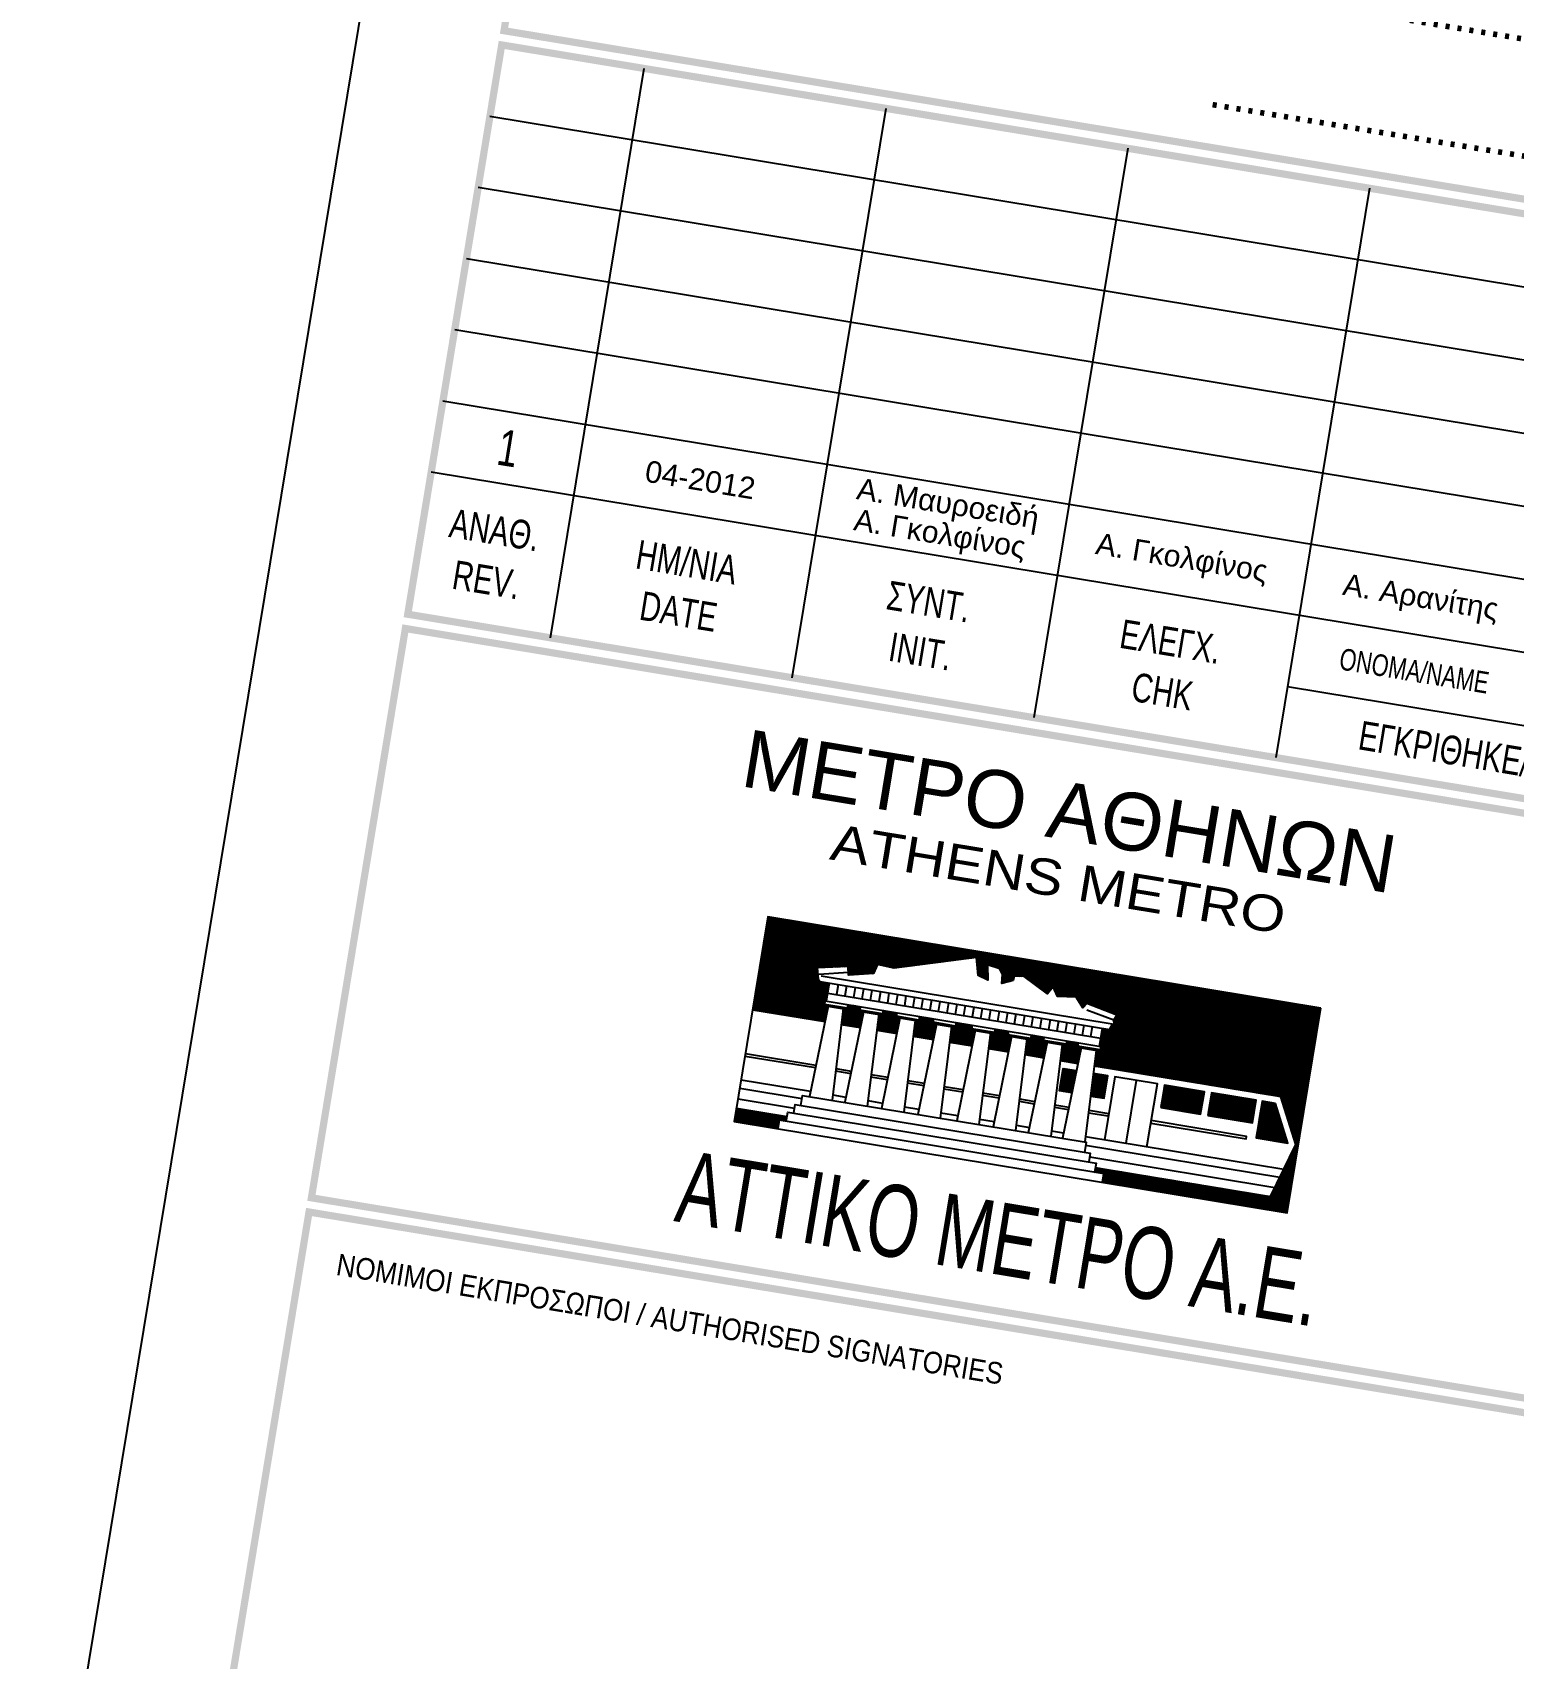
# Model space of a CAD drawing. Header units: metres. Extents: x 93017 to 94633, y 101979 to 102793.
# Drawn here: x 94301.36 to 94321.9, y 102213.06 to 102235.6 of the extents above; entities that cross this region are included whole.
import ezdxf
from ezdxf.enums import TextEntityAlignment as Align

# ---------------------------------------------------------------- set-up
doc = ezdxf.new("R2010")
doc.units = ezdxf.units.M
doc.header["$LTSCALE"] = 0.75
doc.header["$MEASUREMENT"] = 0
doc.layers.add('OTM Text 0.25', color=2, linetype='Continuous')
doc.layers.add('OTM Title + Pinakida', color=7, linetype='Continuous')
doc.styles.add('ARIAL', font='ARIAL.TTF')
doc.styles.add('WG-COMPLEX', font='wgcompl.shx')
doc.styles.add('WG-SIMPL', font='ugsimpl.shx', dxfattribs={"width": 1.05})
picture_1 = doc.add_image_def('image2.jpg', size_in_pixel=(3072, 2304))

# ---------------------------------------------------------------- blocks, each defined once
blk = doc.blocks.new('*X17')
at = {"color": 0, "linetype": 'Continuous'}
for p, q in [((14.9, 279.54), (23.7, 288.34)), ((14.9, 279.71), (23.53, 288.34)), ((14.9, 279.89), (23.35, 288.34)), ((14.9, 280.07), (23.17, 288.34)), ((14.9, 280.25), (23, 288.34)), ((14.9, 280.42), (22.82, 288.34)), ((14.9, 280.6), (22.64, 288.34)), ((14.9, 280.78), (22.47, 288.34)), ((14.9, 280.95), (22.29, 288.34)), ((14.9, 281.13), (22.11, 288.34)), ((14.9, 281.31), (21.94, 288.34)), ((14.9, 281.48), (21.76, 288.34)), ((14.9, 281.66), (21.58, 288.34)), ((14.9, 281.84), (21.41, 288.34)), ((14.9, 282.01), (21.23, 288.34)), ((14.9, 282.19), (21.05, 288.34)), ((14.9, 282.37), (20.88, 288.34)), ((14.9, 282.54), (20.7, 288.34)), ((14.9, 282.72), (20.52, 288.34)), ((14.9, 282.9), (20.34, 288.34)), ((14.9, 283.07), (20.17, 288.34)), ((14.9, 283.25), (19.99, 288.34)), ((14.9, 283.43), (19.81, 288.34)), ((14.9, 283.6), (19.64, 288.34)), ((14.9, 283.78), (19.46, 288.34)), ((14.9, 283.96), (19.28, 288.34)), ((14.9, 284.13), (19.11, 288.34)), ((14.9, 284.31), (18.93, 288.34)), ((14.9, 284.49), (18.75, 288.34)), ((14.9, 284.66), (18.58, 288.34)), ((14.9, 284.84), (18.4, 288.34)), ((14.9, 285.02), (18.22, 288.34)), ((14.9, 285.2), (18.05, 288.34)), ((14.9, 285.37), (17.87, 288.34)), ((14.9, 285.55), (17.69, 288.34)), ((14.9, 285.73), (17.52, 288.34)), ((14.9, 285.9), (17.34, 288.34)), ((14.9, 286.08), (17.16, 288.34)), ((14.9, 286.26), (16.99, 288.34)), ((14.9, 286.43), (16.81, 288.34)), ((14.9, 286.61), (16.63, 288.34)), ((14.9, 286.79), (16.46, 288.34)), ((14.9, 286.96), (16.28, 288.34)), ((14.9, 287.14), (16.1, 288.34)), ((14.9, 287.32), (15.93, 288.34)), ((14.9, 287.49), (15.75, 288.34)), ((14.9, 287.67), (15.57, 288.34)), ((14.9, 287.85), (15.4, 288.34)), ((14.9, 288.02), (15.22, 288.34)), ((14.9, 288.2), (15.04, 288.34)), ((15.08, 279.54), (23.88, 288.34)), ((15.26, 279.54), (24.06, 288.34)), ((20.3, 284.4), (24.23, 288.34)), ((20.52, 284.45), (24.41, 288.34)), ((20.74, 284.49), (24.59, 288.34)), ((20.96, 284.54), (24.76, 288.34)), ((21.18, 284.58), (24.94, 288.34)), ((21.41, 284.63), (25.12, 288.34)), ((21.63, 284.67), (25.29, 288.34)), ((21.85, 284.72), (25.47, 288.34)), ((22.07, 284.76), (25.65, 288.34)), ((22.3, 284.81), (25.82, 288.34)), ((22.52, 284.85), (26, 288.34)), ((22.74, 284.9), (26.18, 288.34)), ((22.96, 284.94), (26.36, 288.34)), ((23.07, 284.87), (26.53, 288.34)), ((23.1, 284.73), (26.71, 288.34)), ((23.13, 284.59), (26.89, 288.34)), ((23.17, 284.44), (27.06, 288.34)), ((23.2, 284.3), (27.24, 288.34)), ((23.28, 284.2), (27.42, 288.34)), ((23.51, 284.25), (27.59, 288.34)), ((23.74, 284.31), (27.77, 288.34)), ((23.97, 284.36), (27.95, 288.34)), ((24.2, 284.41), (28.12, 288.34)), ((24.43, 284.47), (28.3, 288.34)), ((25.76, 285.62), (28.48, 288.34)), ((25.92, 285.61), (28.65, 288.34)), ((26.09, 285.6), (28.83, 288.34)), ((26.26, 285.59), (29.01, 288.34)), ((26.43, 285.58), (29.18, 288.34)), ((26.59, 285.57), (29.36, 288.34)), ((26.76, 285.56), (29.54, 288.34)), ((26.93, 285.55), (29.71, 288.34)), ((27.1, 285.54), (29.89, 288.34)), ((27.26, 285.53), (30.07, 288.34)), ((27.47, 285.57), (30.24, 288.34)), ((27.73, 285.65), (30.42, 288.34)), ((27.98, 285.72), (30.6, 288.34)), ((28.24, 285.8), (30.77, 288.34)), ((28.49, 285.88), (30.95, 288.34)), ((28.74, 285.95), (31.13, 288.34)), ((29, 286.03), (31.3, 288.34)), ((29.25, 286.11), (31.48, 288.34)), ((29.5, 286.18), (31.66, 288.34)), ((29.76, 286.26), (31.84, 288.34)), ((30.01, 286.34), (32.01, 288.34)), ((30.26, 286.41), (32.19, 288.34)), ((30.52, 286.49), (32.37, 288.34)), ((30.77, 286.57), (32.54, 288.34)), ((31.03, 286.64), (32.72, 288.34)), ((31.28, 286.72), (32.9, 288.34)), ((31.53, 286.8), (33.07, 288.34)), ((31.79, 286.87), (33.25, 288.34)), ((32.04, 286.95), (33.43, 288.34)), ((32.29, 287.03), (33.6, 288.34)), ((32.55, 287.11), (33.78, 288.34)), ((32.8, 287.18), (33.96, 288.34)), ((33.05, 287.26), (34.13, 288.34)), ((33.31, 287.34), (34.31, 288.34)), ((33.56, 287.41), (34.49, 288.34)), ((33.81, 287.49), (34.66, 288.34)), ((34.07, 287.57), (34.84, 288.34)), ((34.32, 287.64), (35.02, 288.34)), ((34.58, 287.72), (35.19, 288.34)), ((34.77, 287.74), (35.37, 288.34)), ((34.81, 287.6), (35.55, 288.34)), ((34.84, 287.46), (35.72, 288.34)), ((34.88, 287.32), (35.9, 288.34)), ((34.92, 287.18), (36.08, 288.34)), ((34.95, 287.04), (36.25, 288.34)), ((34.99, 286.9), (36.43, 288.34)), ((35.03, 286.76), (36.61, 288.34)), ((35.06, 286.62), (36.79, 288.34)), ((35.1, 286.48), (36.96, 288.34)), ((36.03, 287.23), (37.14, 288.34)), ((36.18, 287.2), (37.32, 288.34)), ((36.34, 287.18), (37.49, 288.34)), ((36.49, 287.16), (37.67, 288.34)), ((36.65, 287.14), (37.85, 288.34)), ((36.81, 287.12), (38.02, 288.34)), ((36.96, 287.1), (38.2, 288.34)), ((37.11, 287.07), (38.38, 288.34)), ((37.18, 286.97), (38.55, 288.34)), ((37.25, 286.86), (38.73, 288.34)), ((37.32, 286.75), (38.91, 288.34)), ((37.39, 286.65), (39.08, 288.34)), ((37.43, 286.51), (39.26, 288.34)), ((37.45, 286.35), (39.44, 288.34)), ((37.47, 286.2), (39.61, 288.34)), ((37.49, 286.04), (39.79, 288.34)), ((37.51, 285.88), (39.97, 288.34)), ((37.58, 285.78), (40.14, 288.34)), ((38.61, 286.62), (40.32, 288.34)), ((38.81, 286.65), (40.5, 288.34)), ((39.01, 286.67), (40.67, 288.34)), ((39.21, 286.7), (40.85, 288.34)), ((39.41, 286.72), (41.03, 288.34)), ((39.55, 286.68), (41.2, 288.34)), ((39.66, 286.62), (41.38, 288.34)), ((39.78, 286.56), (41.56, 288.34)), ((39.9, 286.5), (41.73, 288.34)), ((40.01, 286.44), (41.91, 288.34)), ((40.13, 286.38), (42.09, 288.34)), ((40.25, 286.32), (42.27, 288.34)), ((40.37, 286.26), (42.44, 288.34)), ((40.48, 286.2), (42.62, 288.34)), ((40.6, 286.14), (42.8, 288.34)), ((40.72, 286.08), (42.97, 288.34)), ((40.83, 286.02), (43.15, 288.34)), ((40.95, 285.96), (43.33, 288.34)), ((41.07, 285.9), (43.5, 288.34)), ((41.19, 285.85), (43.68, 288.34)), ((41.3, 285.79), (43.86, 288.34)), ((41.42, 285.73), (44.03, 288.34)), ((41.54, 285.67), (44.21, 288.34)), ((41.66, 285.61), (44.39, 288.34)), ((42.35, 286.13), (44.56, 288.34)), ((42.43, 286.02), (44.74, 288.34)), ((42.5, 285.92), (44.92, 288.34)), ((42.57, 285.82), (45.09, 288.34)), ((42.64, 285.71), (45.27, 288.34)), ((42.72, 285.61), (45.45, 288.34)), ((42.79, 285.5), (45.62, 288.34)), ((42.86, 285.4), (45.8, 288.34)), ((43.07, 285.43), (45.98, 288.34)), ((43.28, 285.46), (46.15, 288.34)), ((43.48, 285.49), (46.33, 288.34)), ((43.69, 285.52), (46.51, 288.34)), ((43.89, 285.55), (46.68, 288.34)), ((44.1, 285.57), (46.86, 288.34)), ((44.3, 285.6), (47.04, 288.34)), ((44.51, 285.63), (47.21, 288.34)), ((44.63, 285.58), (47.39, 288.34)), ((44.71, 285.48), (47.57, 288.34)), ((44.79, 285.39), (47.75, 288.34)), ((44.88, 285.29), (47.92, 288.34)), ((44.96, 285.2), (48.1, 288.34)), ((45.04, 285.11), (48.28, 288.34)), ((45.13, 285.01), (48.45, 288.34)), ((45.21, 284.92), (48.63, 288.34)), ((45.67, 285.21), (48.81, 288.34)), ((45.82, 285.17), (48.98, 288.34)), ((45.96, 285.14), (49.16, 288.34)), ((46.11, 285.11), (49.34, 288.34)), ((46.25, 285.08), (49.51, 288.34)), ((46.4, 285.05), (49.69, 288.34)), ((46.54, 285.02), (49.87, 288.34)), ((46.69, 284.98), (50.04, 288.34)), ((46.83, 284.95), (50.22, 288.34)), ((46.98, 284.92), (50.4, 288.34)), ((47.12, 284.89), (50.57, 288.34)), ((47.26, 280.6), (54.99, 288.34)), ((47.26, 280.43), (55.17, 288.34)), ((47.27, 284.86), (50.75, 288.34)), ((47.27, 280.26), (55.35, 288.34)), ((47.28, 280.09), (55.52, 288.34)), ((47.29, 279.92), (55.7, 288.34)), ((47.29, 279.75), (55.88, 288.34)), ((47.3, 279.58), (56.05, 288.34)), ((47.41, 284.82), (50.93, 288.34)), ((47.43, 279.54), (56.23, 288.34)), ((47.48, 282.42), (53.4, 288.34)), ((47.48, 282.24), (53.58, 288.34)), ((47.48, 282.06), (53.76, 288.34)), ((47.48, 281.89), (53.93, 288.34)), ((47.48, 281.71), (54.11, 288.34)), ((47.48, 281.53), (54.29, 288.34)), ((47.56, 284.79), (51.1, 288.34)), ((47.58, 281.46), (54.46, 288.34)), ((47.6, 281.3), (54.64, 288.34)), ((47.6, 281.12), (54.82, 288.34)), ((47.61, 279.54), (56.41, 288.34)), ((47.7, 284.76), (51.28, 288.34)), ((47.78, 279.54), (56.58, 288.34)), ((47.85, 284.73), (51.46, 288.34)), ((47.96, 279.54), (56.76, 288.34)), ((47.99, 284.7), (51.63, 288.34)), ((48.14, 284.66), (51.81, 288.34)), ((48.14, 279.54), (56.94, 288.34)), ((48.22, 283.34), (53.23, 288.34)), ((48.28, 284.63), (51.99, 288.34)), ((48.31, 279.54), (57.11, 288.34)), ((48.42, 284.06), (52.69, 288.34)), ((48.43, 284.6), (52.16, 288.34)), ((48.45, 283.92), (52.87, 288.34)), ((48.48, 283.77), (53.05, 288.34)), ((48.49, 279.54), (57.29, 288.34)), ((48.51, 284.33), (52.52, 288.34)), ((48.57, 284.57), (52.34, 288.34)), ((48.67, 279.54), (57.47, 288.34)), ((48.84, 279.54), (57.64, 288.34)), ((49.02, 279.54), (57.82, 288.34)), ((49.2, 279.54), (58, 288.34)), ((49.37, 279.54), (58.17, 288.34)), ((49.55, 279.54), (58.35, 288.34)), ((49.73, 279.54), (58.53, 288.34)), ((49.9, 279.54), (58.71, 288.34)), ((50.08, 279.54), (58.88, 288.34)), ((50.26, 279.54), (59.06, 288.34)), ((50.43, 279.54), (59.24, 288.34)), ((50.61, 279.54), (59.41, 288.34)), ((50.79, 279.54), (59.59, 288.34)), ((50.96, 279.54), (59.77, 288.34)), ((51.14, 279.54), (59.94, 288.34)), ((51.32, 279.54), (60.12, 288.34)), ((51.5, 279.54), (60.3, 288.34)), ((51.67, 279.54), (60.47, 288.34)), ((51.85, 279.54), (60.65, 288.34)), ((52.03, 279.54), (60.83, 288.34)), ((52.2, 279.54), (61, 288.34)), ((52.38, 279.54), (61.18, 288.34)), ((52.56, 279.54), (61.36, 288.34)), ((52.73, 279.54), (61.53, 288.34)), ((52.91, 279.54), (61.71, 288.34)), ((53.09, 279.54), (61.89, 288.34)), ((53.26, 279.54), (62.06, 288.34)), ((53.44, 279.54), (62.24, 288.34)), ((53.62, 279.54), (62.42, 288.34)), ((53.79, 279.54), (62.59, 288.34)), ((53.97, 279.54), (62.77, 288.34)), ((54.15, 279.54), (62.95, 288.34)), ((54.32, 279.54), (63.12, 288.34)), ((54.5, 279.54), (63.3, 288.34)), ((54.68, 279.54), (63.48, 288.34)), ((54.85, 279.54), (63.66, 288.34)), ((55.03, 279.54), (63.83, 288.34)), ((55.21, 279.54), (64.01, 288.34)), ((55.38, 279.54), (64.19, 288.34)), ((55.56, 279.54), (64.36, 288.34)), ((55.74, 279.54), (64.54, 288.34)), ((55.91, 279.54), (64.72, 288.34)), ((56.09, 279.54), (64.89, 288.34)), ((56.27, 279.54), (65.07, 288.34)), ((56.44, 279.54), (65.25, 288.34)), ((56.62, 279.54), (65.42, 288.34)), ((56.8, 279.54), (65.6, 288.34)), ((56.98, 279.54), (65.78, 288.34)), ((57.15, 279.54), (65.95, 288.34)), ((57.33, 279.54), (66.13, 288.34)), ((57.51, 279.54), (66.31, 288.34)), ((57.68, 279.54), (66.48, 288.34)), ((57.86, 279.54), (66.66, 288.34)), ((58.04, 279.54), (66.84, 288.34)), ((58.21, 279.54), (67.01, 288.34)), ((58.39, 279.54), (67.19, 288.34)), ((58.57, 279.54), (67.35, 288.32)), ((58.74, 279.54), (67.35, 288.15)), ((58.92, 279.54), (67.35, 287.97)), ((59.1, 279.54), (67.35, 287.79)), ((59.27, 279.54), (67.35, 287.62)), ((35.14, 286.34), (35.92, 287.12)), ((35.17, 286.2), (35.95, 286.97)), ((35.26, 286.1), (35.98, 286.82)), ((35.4, 286.06), (36.01, 286.67)), ((35.53, 286.03), (36.04, 286.53)), ((35.67, 285.99), (36.06, 286.38)), ((35.81, 285.95), (36.09, 286.23)), ((35.95, 285.92), (36.12, 286.09)), ((37.91, 285.93), (38.54, 286.55)), ((38.24, 286.08), (38.53, 286.37)), ((59.45, 279.54), (67.35, 287.44)), ((59.63, 279.54), (67.35, 287.26)), ((59.8, 279.54), (67.35, 287.09)), ((59.98, 279.54), (67.35, 286.91)), ((60.16, 279.54), (67.35, 286.73)), ((60.33, 279.54), (67.35, 286.56)), ((60.51, 279.54), (67.35, 286.38)), ((60.69, 279.54), (67.35, 286.2)), ((60.86, 279.54), (67.35, 286.02)), ((24.66, 284.52), (25.73, 285.59)), ((24.89, 284.58), (25.67, 285.36)), ((25.12, 284.63), (25.61, 285.12)), ((25.35, 284.69), (25.56, 284.89)), ((36.09, 285.88), (36.15, 285.94)), ((41.77, 285.55), (42.08, 285.86)), ((45.29, 284.82), (45.6, 285.13)), ((61.04, 279.54), (67.35, 285.85)), ((61.22, 279.54), (67.35, 285.67)), ((61.39, 279.54), (67.35, 285.49)), ((61.57, 279.54), (67.35, 285.32)), ((61.75, 279.54), (67.35, 285.14)), ((61.93, 279.54), (67.35, 284.96)), ((62.1, 279.54), (67.35, 284.79)), ((62.28, 279.54), (67.35, 284.61)), ((15.43, 279.54), (20.23, 284.34)), ((15.61, 279.54), (20.27, 284.2)), ((15.79, 279.54), (20.3, 284.05)), ((15.96, 279.54), (20.34, 283.91)), ((16.14, 279.54), (20.37, 283.77)), ((16.32, 279.54), (20.41, 283.63)), ((16.49, 279.54), (20.44, 283.49)), ((16.67, 279.54), (20.48, 283.35)), ((16.85, 279.54), (20.57, 283.26)), ((17.02, 279.54), (20.67, 283.18)), ((17.2, 279.54), (20.81, 283.15)), ((17.38, 279.54), (20.99, 283.15)), ((17.55, 279.54), (21.17, 283.15)), ((17.73, 279.54), (21.34, 283.15)), ((17.91, 279.54), (21.52, 283.15)), ((18.08, 279.54), (21.59, 283.05)), ((47.48, 283.12), (47.51, 283.15)), ((47.48, 282.95), (47.68, 283.15)), ((47.48, 282.77), (47.86, 283.15)), ((47.48, 282.59), (48.04, 283.15)), ((48.32, 283.61), (48.41, 283.7)), ((62.46, 279.54), (67.35, 284.43)), ((62.63, 279.54), (67.35, 284.26)), ((62.81, 279.54), (67.35, 284.08)), ((62.99, 279.54), (67.35, 283.9)), ((63.16, 279.54), (67.35, 283.73)), ((63.34, 279.54), (67.35, 283.55)), ((63.52, 279.54), (67.35, 283.37)), ((63.69, 279.54), (67.35, 283.2)), ((63.87, 279.54), (67.35, 283.02)), ((18.26, 279.54), (21.59, 282.87)), ((18.44, 279.54), (21.59, 282.69)), ((18.61, 279.54), (21.59, 282.52)), ((18.79, 279.54), (21.59, 282.34)), ((18.97, 279.54), (21.59, 282.16)), ((19.15, 279.54), (21.59, 281.99)), ((19.32, 279.54), (21.59, 281.81)), ((19.5, 279.54), (21.59, 281.63)), ((23.26, 280.65), (24.07, 281.46)), ((23.27, 280.48), (24.25, 281.46)), ((23.28, 280.14), (24.6, 281.46)), ((23.28, 280.31), (24.43, 281.46)), ((23.29, 279.97), (24.78, 281.46)), ((23.61, 281.17), (23.89, 281.46)), ((23.61, 281.35), (23.72, 281.46)), ((26.63, 280.48), (27.61, 281.46)), ((26.63, 280.65), (27.43, 281.46)), ((26.64, 280.31), (27.78, 281.46)), ((26.65, 279.97), (28.14, 281.46)), ((26.65, 280.14), (27.96, 281.46)), ((26.66, 279.8), (28.29, 281.43)), ((26.95, 281.16), (27.25, 281.46)), ((26.95, 281.33), (27.08, 281.46)), ((30.07, 280.74), (30.79, 281.46)), ((30.08, 280.4), (31.14, 281.46)), ((30.08, 280.57), (30.97, 281.46)), ((30.09, 280.23), (31.32, 281.46)), ((30.1, 279.89), (31.67, 281.46)), ((30.1, 280.06), (31.5, 281.46)), ((30.42, 281.26), (30.61, 281.46)), ((30.42, 281.44), (30.44, 281.46)), ((33.53, 280.67), (34.32, 281.46)), ((33.54, 280.5), (34.5, 281.46)), ((33.55, 280.16), (34.85, 281.46)), ((33.55, 280.33), (34.68, 281.46)), ((33.56, 279.99), (35.03, 281.46)), ((33.57, 279.65), (35.39, 281.46)), ((33.57, 279.82), (35.21, 281.46)), ((33.88, 281.19), (34.15, 281.46)), ((33.88, 281.37), (33.97, 281.46)), ((37.22, 280.64), (38.04, 281.46)), ((37.23, 280.3), (38.39, 281.46)), ((37.23, 280.47), (38.21, 281.46)), ((37.24, 280.13), (38.57, 281.46)), ((37.25, 279.96), (38.74, 281.46)), ((37.25, 279.79), (38.88, 281.42)), ((37.56, 281.16), (37.86, 281.46)), ((37.56, 281.34), (37.68, 281.46)), ((40.68, 280.74), (41.4, 281.46)), ((40.69, 280.4), (41.75, 281.46)), ((40.69, 280.57), (41.57, 281.46)), ((40.7, 280.23), (41.93, 281.46)), ((40.71, 280.06), (42.1, 281.46)), ((40.71, 279.89), (42.24, 281.42)), ((41.01, 281.25), (41.22, 281.46)), ((41.01, 281.43), (41.04, 281.46)), ((44.03, 280.73), (44.75, 281.46)), ((44.03, 280.56), (44.93, 281.46)), ((44.04, 280.39), (45.11, 281.46)), ((44.05, 280.22), (45.28, 281.46)), ((44.05, 280.05), (45.46, 281.46)), ((44.37, 281.43), (44.4, 281.46)), ((44.37, 281.26), (44.58, 281.46)), ((64.05, 279.54), (67.35, 282.84)), ((64.22, 279.54), (67.35, 282.67)), ((64.4, 279.54), (67.35, 282.49)), ((64.58, 279.54), (67.35, 282.31)), ((64.75, 279.54), (67.35, 282.14)), ((64.93, 279.54), (67.35, 281.96)), ((65.04, 279.47), (67.35, 281.78)), ((65.1, 279.35), (67.35, 281.61)), ((65.16, 279.23), (67.35, 281.43)), ((19.68, 279.54), (21.47, 281.34)), ((19.85, 279.54), (21.47, 281.16)), ((20.03, 279.54), (21.55, 281.05)), ((20.21, 279.54), (21.68, 281.01)), ((20.38, 279.54), (21.81, 280.97)), ((20.56, 279.54), (21.8, 280.78)), ((20.74, 279.54), (21.8, 280.6)), ((20.91, 279.54), (21.79, 280.41)), ((21.09, 279.54), (21.78, 280.23)), ((21.27, 279.54), (21.78, 280.05)), ((23.25, 280.82), (23.45, 281.01)), ((23.25, 280.99), (23.27, 281.01)), ((23.3, 279.8), (24.82, 281.32)), ((23.3, 279.63), (24.82, 281.15)), ((23.39, 279.54), (24.9, 281.05)), ((23.56, 279.54), (25.04, 281.01)), ((23.74, 279.54), (25.16, 280.95)), ((23.92, 279.54), (25.15, 280.77)), ((24.09, 279.54), (25.14, 280.58)), ((24.27, 279.54), (25.13, 280.4)), ((24.45, 279.54), (25.13, 280.22)), ((24.63, 279.54), (25.12, 280.03)), ((26.61, 280.99), (26.63, 281.01)), ((26.62, 280.82), (26.81, 281.01)), ((26.67, 279.63), (28.29, 281.25)), ((26.75, 279.54), (28.31, 281.1)), ((26.92, 279.54), (28.4, 281.01)), ((27.1, 279.54), (28.57, 281.01)), ((27.28, 279.54), (28.62, 280.88)), ((27.45, 279.54), (28.61, 280.69)), ((27.63, 279.54), (28.6, 280.51)), ((27.81, 279.54), (28.6, 280.33)), ((27.98, 279.54), (28.59, 280.14)), ((28.16, 279.54), (28.58, 279.96)), ((30.06, 280.91), (30.16, 281.01)), ((30.11, 279.72), (31.75, 281.36)), ((30.12, 279.55), (31.75, 281.18)), ((30.28, 279.54), (31.81, 281.06)), ((30.46, 279.54), (31.93, 281.01)), ((30.64, 279.54), (32.09, 280.99)), ((30.81, 279.54), (32.08, 280.8)), ((30.99, 279.54), (32.07, 280.62)), ((31.17, 279.54), (32.07, 280.44)), ((31.34, 279.54), (32.06, 280.25)), ((31.52, 279.54), (32.05, 280.07)), ((33.52, 281.01), (33.52, 281.01)), ((33.53, 280.84), (33.7, 281.01)), ((33.64, 279.54), (35.43, 281.33)), ((33.82, 279.54), (35.43, 281.15)), ((33.99, 279.54), (35.51, 281.05)), ((34.17, 279.54), (35.64, 281.01)), ((34.35, 279.54), (35.77, 280.96)), ((34.52, 279.54), (35.76, 280.78)), ((34.7, 279.54), (35.76, 280.59)), ((34.88, 279.54), (35.75, 280.41)), ((35.05, 279.54), (35.74, 280.22)), ((35.23, 279.54), (35.73, 280.04)), ((37.21, 280.81), (37.41, 281.01)), ((37.21, 280.98), (37.24, 281.01)), ((37.26, 279.62), (38.88, 281.24)), ((37.35, 279.54), (38.91, 281.09)), ((37.53, 279.54), (39, 281.01)), ((37.71, 279.54), (39.18, 281.01)), ((37.88, 279.54), (39.21, 280.87)), ((38.06, 279.54), (39.2, 280.68)), ((38.24, 279.54), (39.2, 280.5)), ((38.41, 279.54), (39.19, 280.31)), ((38.59, 279.54), (39.18, 280.13)), ((38.77, 279.54), (39.18, 279.94)), ((40.67, 280.91), (40.77, 281.01)), ((40.72, 279.72), (42.24, 281.25)), ((40.73, 279.55), (42.27, 281.1)), ((40.89, 279.54), (42.36, 281.01)), ((41.07, 279.54), (42.54, 281.01)), ((41.24, 279.54), (42.58, 280.87)), ((41.42, 279.54), (42.57, 280.69)), ((41.6, 279.54), (42.56, 280.5)), ((41.77, 279.54), (42.55, 280.32)), ((41.95, 279.54), (42.55, 280.13)), ((42.13, 279.54), (42.54, 279.95)), ((44.02, 280.9), (44.13, 281.01)), ((44.06, 279.88), (45.47, 281.29)), ((44.07, 279.71), (45.47, 281.12)), ((44.07, 279.54), (45.57, 281.03)), ((44.25, 279.54), (45.72, 281.01)), ((44.42, 279.54), (45.8, 280.92)), ((44.6, 279.54), (45.8, 280.73)), ((44.78, 279.54), (45.79, 280.55)), ((44.95, 279.54), (45.78, 280.36)), ((45.13, 279.54), (45.77, 280.18)), ((45.31, 279.54), (45.77, 280)), ((47.24, 280.94), (47.31, 281.01)), ((47.25, 280.77), (47.58, 281.1)), ((65.22, 279.12), (67.35, 281.25)), ((65.28, 279), (67.35, 281.07)), ((65.34, 278.88), (67.35, 280.9)), ((65.39, 278.76), (67.35, 280.72)), ((65.45, 278.65), (67.35, 280.54)), ((65.51, 278.53), (67.35, 280.37)), ((65.57, 278.41), (67.35, 280.19)), ((65.63, 278.3), (67.35, 280.01)), ((21.44, 279.54), (21.77, 279.86)), ((21.62, 279.54), (21.76, 279.68)), ((24.8, 279.54), (25.11, 279.85)), ((24.98, 279.54), (25.11, 279.66)), ((28.34, 279.54), (28.57, 279.77)), ((31.7, 279.54), (32.04, 279.88)), ((31.87, 279.54), (32.04, 279.7)), ((35.41, 279.54), (35.73, 279.85)), ((35.59, 279.54), (35.72, 279.67)), ((38.94, 279.54), (39.17, 279.76)), ((39.12, 279.54), (39.16, 279.58)), ((42.3, 279.54), (42.53, 279.76)), ((42.48, 279.54), (42.52, 279.58)), ((44.47, 278.7), (44.62, 278.85)), ((44.47, 278.53), (44.8, 278.85)), ((44.47, 278.35), (44.97, 278.85)), ((44.47, 278.17), (45.15, 278.85)), ((44.47, 278), (45.33, 278.85)), ((44.47, 277.82), (45.51, 278.85)), ((44.47, 277.64), (45.68, 278.85)), ((44.47, 277.47), (45.72, 278.71)), ((44.47, 277.29), (45.71, 278.52)), ((45.48, 279.54), (45.76, 279.81)), ((45.66, 279.54), (45.75, 279.63)), ((47.34, 278.74), (47.45, 278.85)), ((47.34, 278.57), (47.63, 278.85)), ((47.35, 278.4), (47.8, 278.85)), ((47.36, 278.23), (47.98, 278.85)), ((47.36, 278.06), (48.16, 278.85)), ((47.37, 277.89), (48.33, 278.85)), ((47.38, 277.72), (48.51, 278.85)), ((47.39, 277.55), (48.69, 278.85)), ((47.39, 277.38), (48.71, 278.7)), ((47.4, 277.21), (48.71, 278.52)), ((54.07, 278.75), (54.17, 278.85)), ((54.07, 278.58), (54.34, 278.85)), ((54.07, 278.4), (54.52, 278.85)), ((54.07, 278.22), (54.7, 278.85)), ((54.07, 278.05), (54.87, 278.85)), ((54.07, 277.87), (55.05, 278.85)), ((54.07, 277.69), (55.23, 278.85)), ((54.07, 277.52), (55.4, 278.85)), ((54.07, 277.34), (55.58, 278.85)), ((54.07, 277.16), (55.76, 278.85)), ((54.07, 276.99), (55.93, 278.85)), ((54.07, 276.81), (56.11, 278.85)), ((54.16, 276.72), (56.29, 278.85)), ((54.33, 276.72), (56.47, 278.85)), ((54.51, 276.72), (56.64, 278.85)), ((54.69, 276.72), (56.82, 278.85)), ((54.86, 276.72), (57, 278.85)), ((55.04, 276.72), (57.17, 278.85)), ((55.22, 276.72), (57.35, 278.85)), ((55.4, 276.72), (57.53, 278.85)), ((55.57, 276.72), (57.7, 278.85)), ((55.75, 276.72), (57.85, 278.82)), ((55.93, 276.72), (57.85, 278.65)), ((56.1, 276.72), (57.85, 278.47)), ((58.53, 278.79), (58.59, 278.85)), ((58.53, 278.62), (58.76, 278.85)), ((58.53, 278.44), (58.94, 278.85)), ((58.53, 278.26), (59.12, 278.85)), ((58.53, 278.09), (59.29, 278.85)), ((58.53, 277.91), (59.47, 278.85)), ((58.53, 277.73), (59.65, 278.85)), ((58.53, 277.56), (59.82, 278.85)), ((58.53, 277.38), (60, 278.85)), ((58.53, 277.2), (60.18, 278.85)), ((58.53, 277.03), (60.35, 278.85)), ((58.53, 276.85), (60.53, 278.85)), ((58.58, 276.72), (60.71, 278.85)), ((58.75, 276.72), (60.88, 278.85)), ((58.93, 276.72), (61.06, 278.85)), ((59.11, 276.72), (61.24, 278.85)), ((59.28, 276.72), (61.42, 278.85)), ((59.46, 276.72), (61.59, 278.85)), ((59.64, 276.72), (61.77, 278.85)), ((59.81, 276.72), (61.95, 278.85)), ((59.99, 276.72), (62.12, 278.85)), ((60.17, 276.72), (62.3, 278.85)), ((60.34, 276.72), (62.48, 278.85)), ((60.52, 276.72), (62.65, 278.85)), ((60.7, 276.72), (62.77, 278.79)), ((60.88, 276.72), (62.77, 278.62)), ((61.05, 276.72), (62.77, 278.44)), ((63.33, 278.82), (63.36, 278.85)), ((63.33, 278.64), (63.54, 278.85)), ((63.33, 278.47), (63.71, 278.85)), ((63.33, 278.29), (63.89, 278.85)), ((63.33, 278.11), (64.07, 278.85)), ((63.33, 277.94), (64.24, 278.85)), ((63.33, 277.76), (64.42, 278.85)), ((63.33, 277.58), (64.59, 278.84)), ((63.33, 277.41), (64.65, 278.72)), ((63.33, 277.23), (64.71, 278.61)), ((63.33, 277.05), (64.77, 278.49)), ((63.33, 276.88), (64.83, 278.37)), ((65.69, 278.18), (67.35, 279.84)), ((65.75, 278.06), (67.35, 279.66)), ((65.81, 277.94), (67.35, 279.48)), ((65.87, 277.83), (67.35, 279.31)), ((65.93, 277.71), (67.35, 279.13)), ((65.99, 277.59), (67.35, 278.95)), ((66.05, 277.47), (67.35, 278.78)), ((66.11, 277.36), (67.35, 278.6)), ((66.17, 277.24), (67.35, 278.42)), ((44.47, 277.11), (45.7, 278.34)), ((44.47, 276.94), (45.7, 278.16)), ((44.47, 276.76), (45.69, 277.97)), ((44.61, 276.72), (45.68, 277.79)), ((44.79, 276.72), (45.67, 277.6)), ((44.97, 276.72), (45.67, 277.42)), ((45.14, 276.72), (45.66, 277.24)), ((45.32, 276.72), (45.65, 277.05)), ((45.5, 276.72), (45.64, 276.87)), ((47.41, 277.04), (48.71, 278.35)), ((47.41, 276.87), (48.71, 278.17)), ((47.44, 276.72), (48.71, 277.99)), ((47.62, 276.72), (48.71, 277.82)), ((47.79, 276.72), (48.71, 277.64)), ((47.97, 276.72), (48.71, 277.46)), ((48.15, 276.72), (48.71, 277.29)), ((48.32, 276.72), (48.71, 277.11)), ((48.5, 276.72), (48.71, 276.93)), ((56.28, 276.72), (57.85, 278.29)), ((56.46, 276.72), (57.85, 278.12)), ((56.63, 276.72), (57.85, 277.94)), ((56.81, 276.72), (57.85, 277.76)), ((56.99, 276.72), (57.85, 277.59)), ((57.16, 276.72), (57.85, 277.41)), ((57.34, 276.72), (57.85, 277.23)), ((57.52, 276.72), (57.85, 277.06)), ((57.69, 276.72), (57.85, 276.88)), ((61.23, 276.72), (62.77, 278.26)), ((61.41, 276.72), (62.77, 278.09)), ((61.58, 276.72), (62.77, 277.91)), ((61.76, 276.72), (62.77, 277.73)), ((61.94, 276.72), (62.77, 277.56)), ((62.11, 276.72), (62.77, 277.38)), ((62.29, 276.72), (62.77, 277.2)), ((62.47, 276.72), (62.77, 277.03)), ((62.64, 276.72), (62.77, 276.85)), ((63.33, 276.7), (64.89, 278.25)), ((63.33, 276.52), (64.94, 278.14)), ((63.33, 276.35), (65, 278.02)), ((63.33, 276.17), (65.06, 277.9)), ((63.33, 275.99), (65.12, 277.78)), ((63.33, 275.82), (65.18, 277.67)), ((63.33, 275.64), (65.24, 277.55)), ((63.33, 275.46), (65.3, 277.43)), ((63.42, 275.38), (65.36, 277.31)), ((63.6, 275.38), (65.42, 277.2)), ((63.77, 275.38), (65.48, 277.08)), ((63.95, 275.38), (65.54, 276.96)), ((64.13, 275.38), (65.6, 276.84)), ((66.23, 277.12), (67.35, 278.25)), ((66.29, 277), (67.35, 278.07)), ((66.35, 276.89), (67.35, 277.89)), ((66.41, 276.77), (67.35, 277.72)), ((66.47, 276.65), (67.35, 277.54)), ((66.52, 276.54), (67.35, 277.36)), ((66.58, 276.42), (67.35, 277.19)), ((66.64, 276.3), (67.35, 277.01)), ((48.68, 276.72), (48.71, 276.76)), ((64.3, 275.38), (65.66, 276.73)), ((64.48, 275.38), (65.71, 276.61)), ((64.66, 275.38), (65.77, 276.49)), ((64.83, 275.38), (65.83, 276.37)), ((65.01, 275.38), (65.89, 276.26)), ((65.19, 275.38), (65.95, 276.14)), ((65.36, 275.38), (66.01, 276.02)), ((65.54, 275.38), (66.07, 275.9)), ((65.72, 275.38), (66.13, 275.79)), ((65.9, 275.38), (66.19, 275.67)), ((66.07, 275.38), (66.25, 275.55)), ((66.25, 275.38), (66.31, 275.43)), ((66.7, 276.18), (67.35, 276.83)), ((66.76, 276.07), (67.35, 276.66)), ((66.82, 275.95), (67.35, 276.48)), ((66.88, 275.83), (67.35, 276.3)), ((66.94, 275.71), (67.35, 276.13)), ((67, 275.6), (67.35, 275.95)), ((67.03, 275.1), (67.35, 275.42)), ((67.06, 275.48), (67.35, 275.77)), ((67.1, 275.35), (67.35, 275.59)), ((66.35, 272.82), (67.35, 273.83)), ((66.42, 273.08), (67.35, 274)), ((66.5, 273.33), (67.35, 274.18)), ((66.58, 273.58), (67.35, 274.36)), ((66.65, 273.83), (67.35, 274.53)), ((66.73, 274.09), (67.35, 274.71)), ((66.8, 274.34), (67.35, 274.89)), ((66.88, 274.59), (67.35, 275.06)), ((66.95, 274.84), (67.35, 275.24)), ((65.75, 270.81), (67.35, 272.41)), ((65.82, 271.06), (67.35, 272.59)), ((65.9, 271.31), (67.35, 272.77)), ((65.97, 271.56), (67.35, 272.94)), ((66.05, 271.82), (67.35, 273.12)), ((66.12, 272.07), (67.35, 273.3)), ((66.2, 272.32), (67.35, 273.47)), ((66.27, 272.57), (67.35, 273.65)), ((64.41, 268.94), (67.35, 271.88)), ((64.59, 268.94), (67.35, 271.71)), ((64.77, 268.94), (67.35, 271.53)), ((64.94, 268.94), (67.35, 271.35)), ((65.12, 268.94), (67.35, 271.18)), ((65.3, 268.94), (67.35, 271)), ((65.47, 268.94), (67.35, 270.82)), ((65.59, 270.3), (67.35, 272.06)), ((65.67, 270.55), (67.35, 272.24)), ((14.9, 269.11), (15.98, 270.19)), ((14.9, 269.29), (15.81, 270.19)), ((14.9, 269.46), (15.63, 270.19)), ((14.9, 269.64), (15.45, 270.19)), ((14.9, 269.82), (15.28, 270.19)), ((14.9, 269.99), (15.1, 270.19)), ((14.9, 270.17), (14.92, 270.19)), ((14.92, 268.94), (16.16, 270.19)), ((15.09, 268.94), (16.34, 270.19)), ((15.27, 268.94), (16.51, 270.19)), ((15.45, 268.94), (16.69, 270.19)), ((15.62, 268.94), (16.87, 270.19)), ((15.8, 268.94), (17.04, 270.19)), ((15.98, 268.94), (17.22, 270.19)), ((16.15, 268.94), (17.4, 270.19)), ((16.33, 268.94), (17.57, 270.19)), ((16.51, 268.94), (17.75, 270.19)), ((16.68, 268.94), (17.93, 270.19)), ((16.86, 268.94), (18.1, 270.19)), ((17.04, 268.94), (18.28, 270.19)), ((17.21, 268.94), (18.46, 270.19)), ((17.39, 268.94), (18.64, 270.19)), ((17.57, 268.94), (18.81, 270.19)), ((17.74, 268.94), (18.99, 270.19)), ((17.92, 268.94), (19.17, 270.19)), ((18.1, 268.94), (19.34, 270.19)), ((18.27, 268.94), (19.02, 269.69)), ((18.45, 268.94), (19.02, 269.52)), ((18.63, 268.94), (19.02, 269.34)), ((19.06, 269.73), (19.52, 270.19)), ((19.24, 269.73), (19.7, 270.19)), ((19.41, 269.73), (19.7, 270.02)), ((19.59, 269.73), (19.7, 269.84)), ((48.93, 270.08), (49.04, 270.19)), ((48.93, 269.9), (49.22, 270.19)), ((48.94, 269.73), (49.39, 270.19)), ((49.11, 269.73), (49.57, 270.19)), ((49.29, 269.73), (49.75, 270.19)), ((49.47, 269.73), (49.92, 270.19)), ((49.64, 269.73), (50.1, 270.19)), ((49.82, 269.73), (50.28, 270.19)), ((49.83, 269.56), (50.45, 270.19)), ((49.83, 269.39), (50.63, 270.19)), ((49.83, 269.21), (50.81, 270.19)), ((49.83, 269.03), (50.99, 270.19)), ((49.92, 268.94), (51.16, 270.19)), ((50.09, 268.94), (51.34, 270.19)), ((50.27, 268.94), (51.52, 270.19)), ((50.45, 268.94), (51.69, 270.19)), ((50.62, 268.94), (51.87, 270.19)), ((50.8, 268.94), (52.05, 270.19)), ((50.98, 268.94), (52.22, 270.19)), ((51.15, 268.94), (52.4, 270.19)), ((51.33, 268.94), (52.58, 270.19)), ((51.51, 268.94), (52.75, 270.19)), ((51.68, 268.94), (52.93, 270.19)), ((51.86, 268.94), (53.11, 270.19)), ((52.04, 268.94), (53.28, 270.19)), ((52.22, 268.94), (53.46, 270.19)), ((52.39, 268.94), (53.64, 270.19)), ((52.57, 268.94), (53.81, 270.19)), ((52.75, 268.94), (53.99, 270.19)), ((52.92, 268.94), (54.17, 270.19)), ((53.1, 268.94), (54.34, 270.19)), ((53.28, 268.94), (54.52, 270.19)), ((53.45, 268.94), (54.7, 270.19)), ((53.63, 268.94), (54.87, 270.19)), ((53.81, 268.94), (55.05, 270.19)), ((53.98, 268.94), (55.23, 270.19)), ((54.16, 268.94), (55.4, 270.19)), ((54.34, 268.94), (55.58, 270.19)), ((54.51, 268.94), (55.76, 270.19)), ((54.69, 268.94), (55.93, 270.19)), ((54.87, 268.94), (56.11, 270.19)), ((55.04, 268.94), (56.29, 270.19)), ((55.22, 268.94), (56.47, 270.19)), ((55.4, 268.94), (56.64, 270.19)), ((55.57, 268.94), (56.82, 270.19)), ((55.75, 268.94), (57, 270.19)), ((55.93, 268.94), (57.17, 270.19)), ((56.1, 268.94), (57.35, 270.19)), ((56.28, 268.94), (57.53, 270.19)), ((56.46, 268.94), (57.7, 270.19)), ((56.63, 268.94), (57.88, 270.19)), ((56.81, 268.94), (58.06, 270.19)), ((56.99, 268.94), (58.23, 270.19)), ((57.16, 268.94), (58.41, 270.19)), ((57.34, 268.94), (58.59, 270.19)), ((57.52, 268.94), (58.76, 270.19)), ((57.7, 268.94), (58.94, 270.19)), ((57.87, 268.94), (59.12, 270.19)), ((58.05, 268.94), (59.29, 270.19)), ((58.23, 268.94), (59.47, 270.19)), ((58.4, 268.94), (59.65, 270.19)), ((58.58, 268.94), (59.82, 270.19)), ((58.76, 268.94), (60, 270.19)), ((58.93, 268.94), (60.18, 270.19)), ((59.11, 268.94), (60.35, 270.19)), ((59.29, 268.94), (60.53, 270.19)), ((59.46, 268.94), (60.71, 270.19)), ((59.64, 268.94), (60.88, 270.19)), ((59.82, 268.94), (61.06, 270.19)), ((59.99, 268.94), (61.24, 270.19)), ((60.17, 268.94), (61.42, 270.19)), ((60.35, 268.94), (61.59, 270.19)), ((60.52, 268.94), (61.77, 270.19)), ((60.7, 268.94), (61.95, 270.19)), ((60.88, 268.94), (62.12, 270.19)), ((61.05, 268.94), (62.3, 270.19)), ((61.23, 268.94), (62.48, 270.19)), ((61.41, 268.94), (62.65, 270.19)), ((61.58, 268.94), (62.83, 270.19)), ((61.76, 268.94), (63.01, 270.19)), ((61.94, 268.94), (63.18, 270.19)), ((62.11, 268.94), (63.36, 270.19)), ((62.29, 268.94), (63.54, 270.19)), ((62.47, 268.94), (63.71, 270.19)), ((62.65, 268.94), (63.89, 270.19)), ((62.82, 268.94), (64.07, 270.19)), ((63, 268.94), (64.24, 270.19)), ((63.18, 268.94), (64.42, 270.19)), ((63.35, 268.94), (64.6, 270.19)), ((63.53, 268.94), (64.77, 270.19)), ((63.71, 268.94), (64.95, 270.19)), ((63.88, 268.94), (65.13, 270.19)), ((64.06, 268.94), (65.3, 270.19)), ((64.24, 268.94), (65.48, 270.19)), ((65.65, 268.94), (67.35, 270.65)), ((65.83, 268.94), (67.35, 270.47)), ((66, 268.94), (67.35, 270.29)), ((66.18, 268.94), (67.35, 270.11)), ((66.36, 268.94), (67.35, 269.94)), ((66.53, 268.94), (67.35, 269.76)), ((66.71, 268.94), (67.35, 269.58)), ((66.89, 268.94), (67.35, 269.41)), ((18.8, 268.94), (19.02, 269.16)), ((18.98, 268.94), (19.02, 268.99)), ((67.06, 268.94), (67.35, 269.23)), ((67.24, 268.94), (67.35, 269.05))]:
    blk.add_line(p, q, dxfattribs=at)

msp = doc.modelspace()

# ---------------------------------------------------------------- linework, layer by layer
at = {"layer": 'OTM Title + Pinakida', "color": 7, "ltscale": 0.1}
msp.add_line((94309.201, 102255.787), (94299.526, 102197.18), dxfattribs=at)
at = {"layer": 'OTM Title + Pinakida'}
for p, q in [((94309.841, 102235.106), (94308.538, 102227.213)), ((94313.195, 102234.552), (94311.892, 102226.659)), ((94307.705, 102234.445), (94345.197, 102228.256)), ((94316.55, 102233.999), (94315.247, 102226.105)), ((94307.542, 102233.459), (94345.034, 102227.269)), ((94319.905, 102233.445), (94318.602, 102225.552)), ((94307.379, 102232.472), (94344.871, 102226.283)), ((94307.216, 102231.485), (94344.709, 102225.296)), ((94307.053, 102230.499), (94344.546, 102224.309)), ((94306.89, 102229.512), (94344.383, 102223.323)), ((94318.764, 102226.538), (94325.474, 102225.431)), ((94312.268, 102222.549), (94312.679, 102222.575)), ((94312.374, 102222.176), (94312.414, 102222.423)), ((94312.534, 102222.403), (94312.511, 102222.265)), ((94312.65, 102222.384), (94312.628, 102222.246)), ((94312.77, 102222.364), (94312.747, 102222.226)), ((94312.356, 102222.178), (94316.176, 102221.548)), ((94312.392, 102222.285), (94316.177, 102221.66)), ((94312.886, 102222.345), (94312.863, 102222.207)), ((94313.003, 102222.326), (94312.98, 102222.188)), ((94313.122, 102222.306), (94313.099, 102222.168)), ((94313.239, 102222.287), (94313.216, 102222.149)), ((94313.355, 102222.268), (94313.332, 102222.13)), ((94313.474, 102222.248), (94313.452, 102222.11)), ((94313.591, 102222.229), (94313.568, 102222.091)), ((94313.707, 102222.21), (94313.684, 102222.071)), ((94313.827, 102222.19), (94313.804, 102222.052)), ((94313.943, 102222.171), (94313.92, 102222.032)), ((94314.063, 102222.151), (94314.04, 102222.013)), ((94311.349, 102222.056), (94312.351, 102221.891)), ((94312.395, 102222.105), (94312.137, 102220.852)), ((94312.604, 102222.07), (94312.449, 102220.801)), ((94312.884, 102222.024), (94312.626, 102220.772)), ((94313.097, 102221.989), (94312.938, 102220.72)), ((94313.391, 102221.94), (94313.133, 102220.688)), ((94314.179, 102222.132), (94314.156, 102221.994)), ((94314.295, 102222.113), (94314.273, 102221.974)), ((94314.415, 102222.093), (94314.392, 102221.955)), ((94314.531, 102222.074), (94314.509, 102221.935)), ((94314.648, 102222.054), (94314.625, 102221.916)), ((94314.767, 102222.035), (94314.744, 102221.896)), ((94314.884, 102222.015), (94314.861, 102221.877)), ((94315, 102221.996), (94314.977, 102221.858)), ((94315.119, 102221.977), (94315.097, 102221.838)), ((94315.236, 102221.957), (94315.213, 102221.819)), ((94315.352, 102221.938), (94315.33, 102221.8)), ((94315.472, 102221.918), (94315.449, 102221.78)), ((94315.923, 102222.09), (94315.952, 102222.11)), ((94316.356, 102221.91), (94315.981, 102222.051)), ((94312.578, 102221.853), (94312.84, 102221.81)), ((94313.07, 102221.772), (94313.347, 102221.726)), ((94313.338, 102221.728), (94313.349, 102221.737)), ((94313.6, 102221.906), (94313.445, 102220.636)), ((94313.574, 102221.689), (94313.853, 102221.643)), ((94313.897, 102221.857), (94313.64, 102220.604)), ((94314.107, 102221.822), (94313.948, 102220.553)), ((94314.436, 102221.768), (94314.178, 102220.515)), ((94314.646, 102221.733), (94314.487, 102220.464)), ((94314.94, 102221.685), (94314.682, 102220.432)), ((94315.588, 102221.899), (94315.565, 102221.761)), ((94315.705, 102221.88), (94315.682, 102221.742)), ((94315.824, 102221.86), (94315.801, 102221.722)), ((94315.941, 102221.841), (94315.918, 102221.703)), ((94316.057, 102221.822), (94316.034, 102221.683)), ((94316.159, 102221.551), (94316.2, 102221.798)), ((94314.08, 102221.605), (94314.392, 102221.554)), ((94314.618, 102221.516), (94314.896, 102221.471)), ((94315.152, 102221.65), (94314.994, 102220.381)), ((94315.432, 102221.604), (94315.171, 102220.351)), ((94315.641, 102221.569), (94315.483, 102220.3)), ((94315.903, 102221.526), (94315.646, 102220.273)), ((94316.113, 102221.491), (94315.957, 102220.222)), ((94311.243, 102221.414), (94312.22, 102221.253)), ((94311.248, 102221.447), (94312.226, 102221.286)), ((94312.503, 102221.24), (94312.716, 102221.205)), ((94315.125, 102221.433), (94315.387, 102221.39)), ((94315.614, 102221.352), (94315.859, 102221.312)), ((94311.189, 102221.085), (94312.152, 102220.926)), ((94312.499, 102221.207), (94312.709, 102221.172)), ((94312.987, 102221.126), (94313.215, 102221.089)), ((94312.993, 102221.159), (94313.222, 102221.121)), ((94313.494, 102221.042), (94313.722, 102221.005)), ((94313.499, 102221.076), (94313.729, 102221.038)), ((94316.666, 102221.075), (94316.523, 102220.205)), ((94311.145, 102220.82), (94311.928, 102220.691)), ((94311.169, 102220.969), (94312.034, 102220.826)), ((94312.458, 102220.876), (94312.642, 102220.845)), ((94312.947, 102220.795), (94313.148, 102220.762)), ((94314, 102220.959), (94314.261, 102220.916)), ((94314.003, 102220.992), (94314.268, 102220.949)), ((94314.538, 102220.87), (94314.764, 102220.833)), ((94314.542, 102220.903), (94314.771, 102220.866)), ((94315.044, 102220.787), (94315.254, 102220.752)), ((94315.048, 102220.82), (94315.261, 102220.785)), ((94311.123, 102220.689), (94311.825, 102220.573)), ((94313.454, 102220.711), (94313.655, 102220.678)), ((94313.958, 102220.628), (94314.193, 102220.589)), ((94315.534, 102220.706), (94315.728, 102220.674)), ((94315.538, 102220.739), (94315.735, 102220.706)), ((94316.007, 102220.628), (94316.28, 102220.583)), ((94316.011, 102220.661), (94316.285, 102220.616)), ((94314.496, 102220.539), (94314.697, 102220.506)), ((94315.003, 102220.455), (94315.186, 102220.425)), ((94315.492, 102220.375), (94315.661, 102220.347)), ((94315.965, 102220.177), (94318.66, 102219.732)), ((94315.966, 102220.296), (94318.714, 102219.843)), ((94316.022, 102220.015), (94318.591, 102219.591))]:
    msp.add_line(p, q, dxfattribs=at)
at = {"layer": 'OTM Title + Pinakida', "const_width": 0.1}
for points in [[(94307.9, 102235.629), (94345.393, 102229.44), (94346.207, 102234.373), (94308.715, 102240.562)], [(94306.565, 102227.539), (94344.057, 102221.349), (94345.36, 102229.242), (94307.868, 102235.432)], [(94305.229, 102219.448), (94342.721, 102213.259), (94344.024, 102221.152), (94306.532, 102227.341)], [(94303.893, 102211.358), (94341.386, 102205.168), (94342.689, 102213.061), (94305.196, 102219.251)]]:
    msp.add_lwpolyline(points, close=True, dxfattribs=at)
at = {"layer": 'OTM Title + Pinakida'}
for points in [[(94319.23, 102222.077), (94311.561, 102223.343), (94311.093, 102220.507), (94318.762, 102219.241)], [(94317.008, 102220.699), (94317.561, 102220.607), (94317.613, 102220.919), (94317.059, 102221.01)], [(94317.66, 102220.591), (94318.28, 102220.489), (94318.332, 102220.8), (94317.712, 102220.903)], [(94318.597, 102220.757), (94318.413, 102220.787), (94318.329, 102220.279), (94318.769, 102220.206)]]:
    msp.add_lwpolyline(points, close=True, dxfattribs=at)
for points in [[(94312.297, 102222.526), (94316.361, 102221.854), (94316.359, 102221.91), (94316.397, 102221.978), (94315.981, 102222.144), (94315.929, 102222.081), (94315.834, 102222.232), (94315.578, 102222.239), (94315.514, 102222.374), (94315.438, 102222.275), (94315.112, 102222.515), (94314.976, 102222.521), (94314.963, 102222.461), (94314.806, 102222.419), (94314.812, 102222.545), (94314.778, 102222.624), (94314.604, 102222.676), (94314.611, 102222.467), (94314.475, 102222.529), (94314.451, 102222.781), (94313.313, 102222.632), (94313.08, 102222.684), (94313.026, 102222.558), (94312.678, 102222.535), (94312.671, 102222.653), (94312.243, 102222.637), (94312.256, 102222.478), (94312.284, 102222.445), (94316.299, 102221.782), (94316.341, 102221.859)], [(94312.668, 102222.127), (94312.66, 102222.078), (94312.348, 102222.129), (94312.356, 102222.178)], [(94312.348, 102222.129), (94312.363, 102222.11), (94312.639, 102222.064), (94312.66, 102222.078)], [(94313.157, 102222.046), (94313.149, 102221.997), (94312.837, 102222.048), (94312.845, 102222.098)], [(94312.837, 102222.048), (94312.852, 102222.029), (94313.129, 102221.984), (94313.149, 102221.997)], [(94313.664, 102221.963), (94313.655, 102221.913), (94313.344, 102221.965), (94313.352, 102222.014)], [(94313.344, 102221.965), (94313.359, 102221.946), (94313.635, 102221.9), (94313.655, 102221.913)], [(94314.17, 102221.879), (94314.162, 102221.83), (94313.85, 102221.881), (94313.859, 102221.93)], [(94313.85, 102221.881), (94313.865, 102221.862), (94314.142, 102221.816), (94314.162, 102221.83)], [(94314.709, 102221.79), (94314.701, 102221.741), (94314.389, 102221.792), (94314.397, 102221.842)], [(94314.389, 102221.792), (94314.404, 102221.773), (94314.681, 102221.728), (94314.701, 102221.741)], [(94315.213, 102221.707), (94315.204, 102221.657), (94314.893, 102221.709), (94314.901, 102221.758)], [(94314.893, 102221.709), (94314.908, 102221.69), (94315.184, 102221.644), (94315.204, 102221.657)], [(94315.705, 102221.626), (94315.697, 102221.576), (94315.385, 102221.628), (94315.393, 102221.677)], [(94315.385, 102221.628), (94315.4, 102221.609), (94315.676, 102221.563), (94315.697, 102221.576)], [(94316.176, 102221.548), (94316.168, 102221.498), (94315.857, 102221.55), (94315.865, 102221.599)], [(94315.857, 102221.55), (94315.871, 102221.531), (94316.148, 102221.485), (94316.168, 102221.498)], [(94315.775, 102220.902), (94315.605, 102220.93), (94315.656, 102221.242), (94315.84, 102221.212)], [(94316.099, 102219.868), (94318.53, 102219.466), (94318.883, 102220.187), (94318.675, 102220.847), (94316.086, 102221.274)], [(94316.036, 102220.859), (94316.225, 102220.828), (94316.276, 102221.14), (94316.074, 102221.173)], [(94316.817, 102220.156), (94316.961, 102221.027), (94316.369, 102221.124), (94316.226, 102220.254)], [(94312.018, 102220.727), (94312.041, 102220.868), (94315.972, 102220.219), (94315.949, 102220.078)], [(94311.814, 102220.506), (94311.835, 102220.636), (94316.11, 102219.93), (94316.088, 102219.801)], [(94311.917, 102220.625), (94311.936, 102220.74), (94316.03, 102220.065), (94316.011, 102219.947)], [(94316.2, 102219.664), (94316.219, 102219.779), (94311.715, 102220.523), (94311.696, 102220.408)], [(94316.871, 102220.485), (94318.193, 102220.267), (94318.198, 102220.3), (94316.877, 102220.518)]]:
    msp.add_lwpolyline(points, dxfattribs=at)

# ---------------------------------------------------------------- block references
at = {"layer": 'OTM Title + Pinakida', "color": 5, "xscale": 0.1482000069237023, "yscale": 0.148200007031452, "zscale": 0.1481999999998208, "rotation": 350.6259288505294}
msp.add_blockref('*X17', (94302.422, 102181.542, -2.075), dxfattribs=at)

# ---------------------------------------------------------------- texts
at = {"layer": 'OTM Title + Pinakida', "style": 'WG-SIMPL', "oblique": 360, "width": 0.9}
for p in [(94325.986, 102234.671), (94325.725, 102233.092)]:
    msp.add_text('.................................................', height=0.5, rotation=350.6259, dxfattribs=at).set_placement(p, align=Align.BOTTOM_RIGHT)
at = {"layer": 'OTM Title + Pinakida', "style": 'WG-SIMPL', "oblique": 360, "width": 0.75}
for s, height, p in [('1', 0.5, (94307.958, 102229.842)), ('ΑΝΑΘ.', 0.4, (94307.771, 102228.708)), ('ΗΜ/ΝΙΑ', 0.4, (94310.435, 102228.268)), ('REV.', 0.4, (94307.657, 102228.017)), ('ΣΥΝΤ.', 0.4, (94313.79, 102227.714)), ('DATE', 0.4, (94310.321, 102227.577)), ('ΕΛΕΓΧ.', 0.4, (94317.144, 102227.16)), ('INIT.', 0.4, (94313.676, 102227.024)), ('CHK', 0.4, (94317.03, 102226.47))]:
    msp.add_text(s, height=height, rotation=350.6259, dxfattribs=at).set_placement(p, align=Align.MIDDLE)
at = {"layer": 'OTM Title + Pinakida', "color": 7, "style": 'ARIAL'}
for s, p in [('04-2012', (94310.622, 102229.403)), ('Α. Μαυροειδή', (94314.058, 102229.078)), ('Α. Γκολφίνος', (94313.946, 102228.66)), ('Α. Γκολφίνος', (94317.301, 102228.329)), ('Α. Αρανίτης', (94320.615, 102227.782))]:
    msp.add_text(s, height=0.3, rotation=350.6259, dxfattribs=at).set_placement(p, align=Align.MIDDLE_CENTER)
at = {"layer": 'OTM Title + Pinakida', "style": 'WG-SIMPL', "oblique": 360, "width": 0.75}
for s, height, p in [('ΟΝΟΜΑ/NAME', 0.3, (94320.523, 102226.755)), ('ΕΓΚΡΙΘΗΚΕ/APPROVED', 0.4, (94322.038, 102225.491))]:
    msp.add_text(s, height=height, rotation=350.6259, dxfattribs=at).set_placement(p, align=Align.MIDDLE_CENTER)
at = {"layer": 'OTM Title + Pinakida', "style": 'ARIAL', "oblique": 360}
msp.add_text('ΜΕΤΡΟ ΑΘΗΝΩΝ', height=0.8, rotation=350.6259, dxfattribs=at).set_placement((94315.807, 102225.202), align=Align.TOP_CENTER)
at = {"layer": 'OTM Title + Pinakida', "oblique": 360}
for s, height, style, width, p in [('ATHENS METRO', 0.5, 'WG-SIMPL', 1.2, (94315.547, 102223.623)), ('ΑΤΤΙΚΟ ΜΕΤΡΟ Α.Ε.', 1, 'WG-COMPLEX', 0.7, (94314.683, 102218.394))]:
    msp.add_text(s, height=height, rotation=350.6259, dxfattribs=dict(at, style=style, width=width)).set_placement(p, align=Align.CENTER)
at = {"layer": 'OTM Title + Pinakida', "style": 'WG-SIMPL', "oblique": 360, "width": 0.9}
msp.add_text('ΝΟΜΙΜΟΙ ΕΚΠΡΟΣΩΠΟΙ / AUTHORISED SIGNATORIES', height=0.3, rotation=350.6259, dxfattribs=at).set_placement((94305.608, 102218.676), align=Align.TOP_LEFT)

# ---------------------------------------------------------------- pictures from other files: only their frames are drawn
at = {"layer": 'OTM Text 0.25', "color": 1, "ltscale": 0.5}
image = msp.add_image(picture_1, insert=(94278.181, 102237.829), size_in_units=(22.561, 16.921), rotation=-9.3741, dxfattribs=at)
image.dxf.flags = 7

doc.saveas('drawing.dxf')
